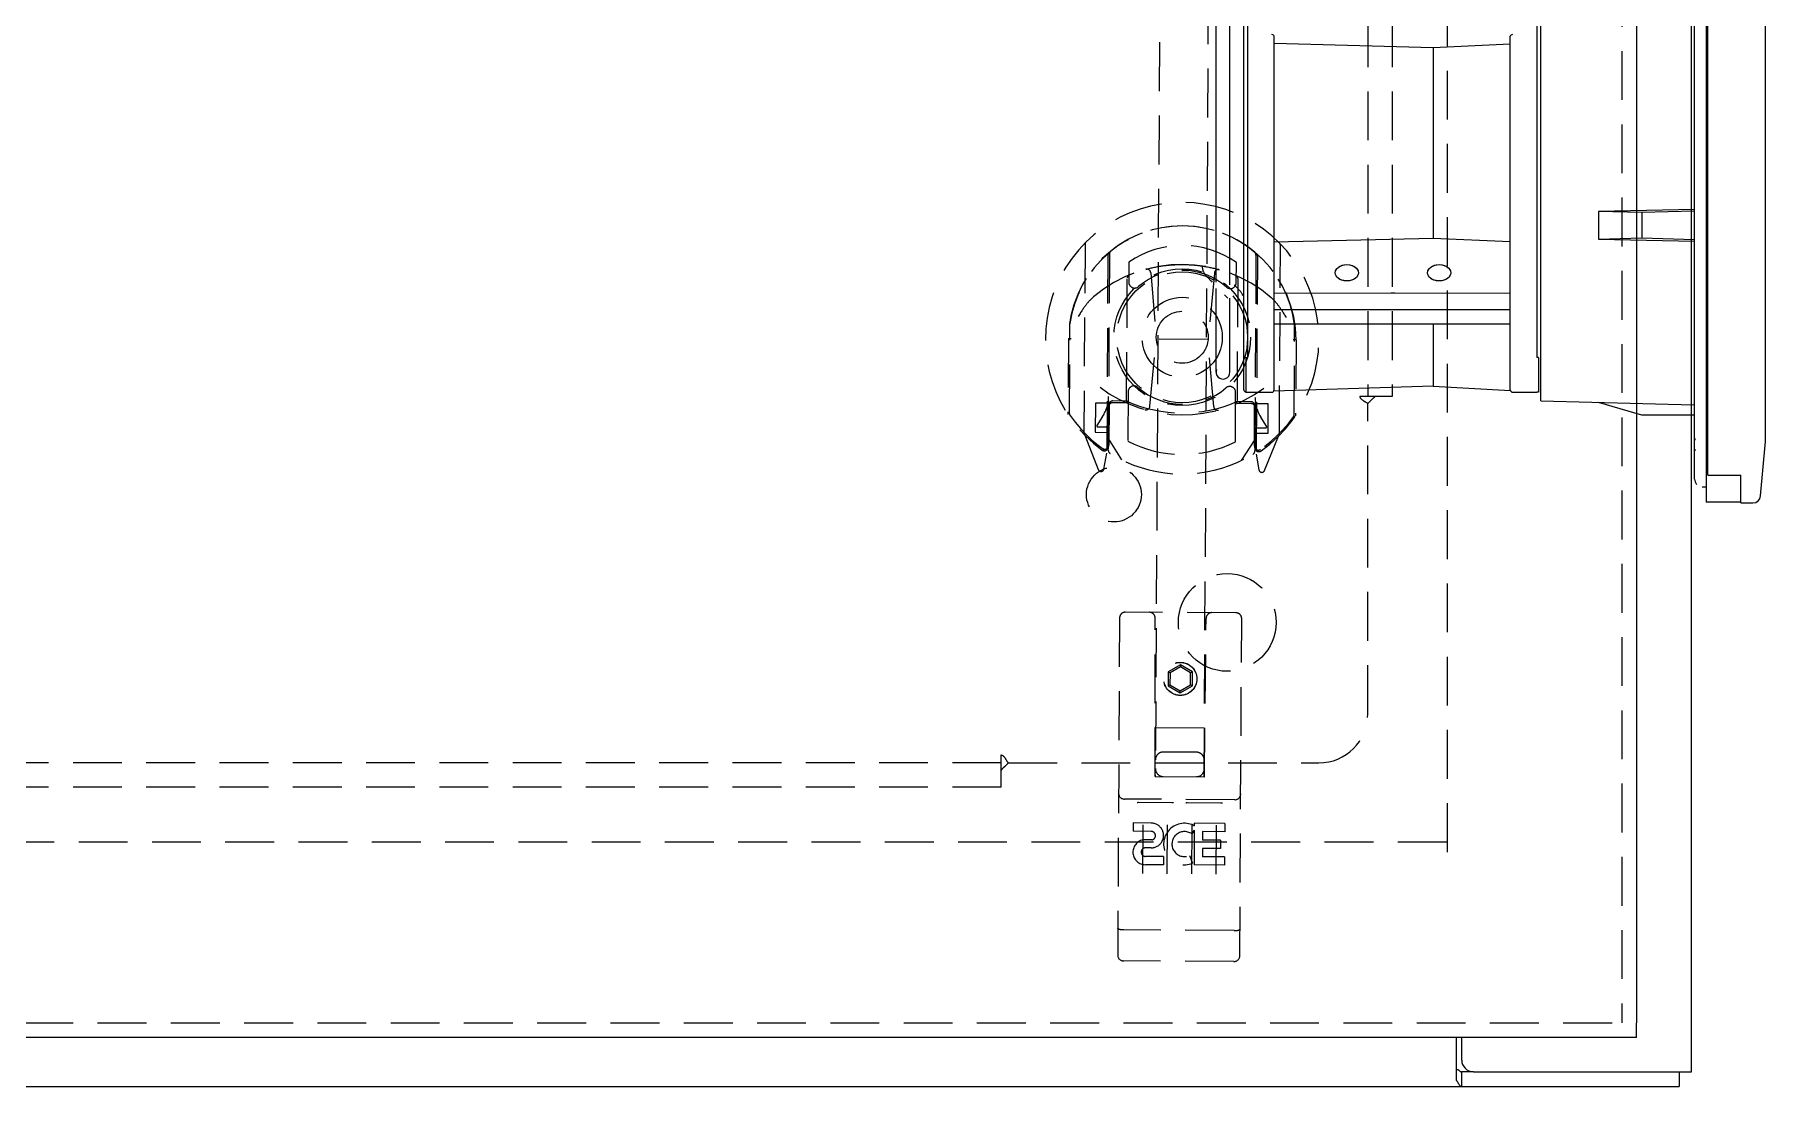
# Model space of a CAD drawing. Header units: inches. Extents: x 0 to 183, y 0 to 117.
# Drawn here: x 64.33 to 73.19, y 31.37 to 36.76 of the extents above; entities that cross this region are included whole.
import ezdxf

# ---------------------------------------------------------------- set-up
doc = ezdxf.new("R2010")
doc.units = ezdxf.units.IN
doc.header["$MEASUREMENT"] = 0
doc.linetypes.add('HIDDEN', pattern=[0.375, 0.25, -0.125])
for name, color, linetype in [('DEFAULT_2', 8, 'HIDDEN'), ('DOOR_ASSEMBLY', 7, 'Continuous'), ('SUBPANEL', 7, 'Continuous')]:
    doc.layers.add(name, color=color, linetype=linetype)

msp = doc.modelspace()

# ---------------------------------------------------------------- linework, layer by layer
at = {"color": 3, "linetype": 'Continuous'}
for p, q in [((72.81217, 31.44767), (72.81217, 67.29767)), ((71.61017, 31.40348), (71.61017, 31.62267)), ((71.63717, 31.50767), (71.63717, 31.62267)), ((71.69717, 31.44767), (72.81217, 31.44767)), ((36.87517, 31.37267), (72.74917, 31.37267))]:
    msp.add_line(p, q, dxfattribs=at)
at = {"color": 7, "linetype": 'Continuous'}
for p, q in [((72.89565, 34.50148), (72.89565, 40.26526)), ((73.19092, 34.6747), (73.19092, 39.9503)), ((70.45077, 35.47652), (70.45077, 39.07442)), ((70.3799, 35.48973), (70.3799, 38.97885)), ((70.3358, 35.51483), (70.33882, 35.51171)), ((70.99162, 35.52861), (70.99014, 35.5379)), ((70.99599, 35.51977), (70.99162, 35.52861)), ((71.00006, 35.51488), (70.99461, 35.52197)), ((71.00303, 35.51185), (70.99599, 35.51977)), ((71.00691, 35.50874), (71.00006, 35.51488)), ((71.03683, 35.57869), (71.0492, 35.57969)), ((71.0492, 35.57969), (71.06379, 35.57793)), ((71.07482, 35.57555), (71.08602, 35.57057)), ((71.08602, 35.57057), (71.09537, 35.56396)), ((71.09148, 35.56707), (71.09834, 35.56093)), ((71.09537, 35.56396), (71.1024, 35.55603)), ((71.09834, 35.56093), (71.10378, 35.55384)), ((71.1024, 35.55603), (71.10677, 35.5472)), ((71.10677, 35.5472), (71.10825, 35.5379)), ((71.46406, 35.52861), (71.46258, 35.5379)), ((71.46843, 35.51977), (71.46406, 35.52861)), ((71.4725, 35.51488), (71.46705, 35.52197)), ((71.47547, 35.51185), (71.46843, 35.51977)), ((71.47936, 35.50874), (71.4725, 35.51488)), ((71.50927, 35.57869), (71.52164, 35.57969)), ((71.52164, 35.57969), (71.53623, 35.57793)), ((71.54726, 35.57555), (71.55846, 35.57057)), ((71.55846, 35.57057), (71.56781, 35.56396)), ((71.56392, 35.56707), (71.57078, 35.56093)), ((71.56781, 35.56396), (71.57484, 35.55603)), ((71.57078, 35.56093), (71.57622, 35.55384)), ((71.57484, 35.55603), (71.57921, 35.5472)), ((71.57921, 35.5472), (71.58069, 35.5379)), ((70.33743, 35.51315), (70.35306, 35.4971)), ((70.35237, 35.49781), (70.35521, 35.49489)), ((70.35419, 35.49594), (70.36022, 35.48973)), ((70.3799, 35.02904), (70.3799, 35.45687)), ((70.47773, 35.47058), (70.47195, 35.47652)), ((70.48036, 35.46788), (70.47773, 35.47058)), ((70.51159, 35.43223), (70.50998, 35.43487)), ((71.01238, 35.50524), (71.00303, 35.51185)), ((71.02357, 35.50026), (71.01238, 35.50524)), ((71.0492, 35.49612), (71.0346, 35.49787)), ((71.06156, 35.49712), (71.0492, 35.49612)), ((71.48482, 35.50524), (71.47547, 35.51185)), ((71.49601, 35.50026), (71.48482, 35.50524)), ((71.52164, 35.49612), (71.50704, 35.49787)), ((71.534, 35.49712), (71.52164, 35.49612)), ((70.42268, 35.42554), (70.44023, 35.4075)), ((70.45077, 35.02904), (70.45077, 35.4075)), ((73.16651, 34.39568), (73.19092, 34.6747)), ((72.89565, 34.50148), (73.06494, 34.50148)), ((73.06494, 34.35974), (73.06494, 34.50148)), ((73.06494, 34.35974), (73.12729, 34.35974)), ((71.69717, 31.44767), (71.63529, 31.44767)), ((71.63529, 31.44767), (71.63529, 31.37267)), ((72.74917, 31.44767), (72.74917, 31.37267))]:
    msp.add_line(p, q, dxfattribs=at)
at = {"color": 6, "linetype": 'Continuous'}
for p, q in [((72.88778, 40.18652), (72.88778, 34.36368)), ((72.82873, 34.48111), (72.82873, 40.06909)), ((70.52163, 34.93922), (70.52163, 39.59917)), ((72.04132, 34.88191), (72.04132, 39.65648)), ((70.54132, 39.43455), (70.54132, 35.10384)), ((72.02164, 39.43455), (72.02164, 35.10384)), ((70.67714, 34.93848), (70.67714, 36.74977)), ((71.4903, 36.69042), (70.67714, 36.71113)), ((71.88581, 36.70808), (71.4903, 36.69042)), ((71.4903, 36.69042), (71.4903, 35.71266)), ((71.88581, 34.93848), (71.88581, 36.74977)), ((72.82873, 35.86244), (72.3366, 35.85163)), ((72.55811, 35.84595), (72.3366, 35.85163)), ((72.3366, 35.85163), (72.3366, 35.71038)), ((72.82873, 35.85315), (72.55811, 35.84595)), ((72.55811, 35.84595), (72.55811, 35.71606)), ((71.4903, 35.71266), (70.67714, 35.69404)), ((71.88581, 35.69679), (71.4903, 35.71266)), ((72.3366, 35.71038), (72.55811, 35.71606)), ((72.3366, 35.71038), (72.82873, 35.69957)), ((72.55811, 35.71606), (72.82873, 35.70886)), ((71.27557, 35.43283), (70.67714, 35.43106)), ((71.29526, 35.43283), (71.27557, 35.43283)), ((71.88581, 35.43106), (71.29526, 35.43283)), ((71.88581, 35.34831), (70.67714, 35.34831)), ((71.88581, 35.27533), (70.67714, 35.27533)), ((71.4903, 35.27533), (71.4903, 34.95756)), ((70.53241, 35.10384), (70.53241, 34.92706)), ((70.53245, 35.10384), (70.54131, 35.10384)), ((72.03054, 35.10384), (72.02164, 35.10384)), ((72.03054, 35.10384), (72.03054, 34.92706)), ((70.53241, 34.92745), (70.54132, 34.92667)), ((70.54132, 34.92667), (70.66533, 34.92667)), ((71.4903, 34.95756), (70.67567, 34.93121)), ((71.4903, 34.95756), (71.88629, 34.93512)), ((71.89762, 34.92667), (72.02163, 34.92667)), ((72.0305, 34.92745), (72.02164, 34.92667)), ((72.04132, 34.88191), (72.82394, 34.86142)), ((72.55811, 34.80856), (72.3366, 34.87418)), ((72.82873, 34.80856), (72.55811, 34.80856)), ((72.83116, 34.6335), (72.82931, 34.62675)), ((72.8681, 34.44174), (72.88778, 34.44174)), ((73.06495, 34.36368), (72.88778, 34.36368))]:
    msp.add_line(p, q, dxfattribs=at)
at = {"color": 7, "linetype": 'Continuous'}
for points in [[(70.30908, 35.56987), (70.30916, 35.56805), (70.30933, 35.56584), (70.30955, 35.56369), (70.30985, 35.56156), (70.31024, 35.55929), (70.31072, 35.55694), (70.31128, 35.55458), (70.31193, 35.55219), (70.31269, 35.54976), (70.31357, 35.54727), (70.31457, 35.5447), (70.31573, 35.54204), (70.31708, 35.53925), (70.31851, 35.53659), (70.3196, 35.53467), (70.32088, 35.53264), (70.32266, 35.52992), (70.32532, 35.52634), (70.32632, 35.52508), (70.32878, 35.52217), (70.33034, 35.52052), (70.33246, 35.5183), (70.3342, 35.51649), (70.33693, 35.51366)], [(70.30909, 35.5694), (70.30917, 35.56781), (70.30922, 35.56726)], [(70.3113, 35.55454), (70.31196, 35.55222), (70.31272, 35.54977), (70.3136, 35.5472), (70.31458, 35.54467), (70.31566, 35.54219), (70.31682, 35.53977), (70.31804, 35.53744), (70.31933, 35.53514), (70.32071, 35.53288), (70.32224, 35.53055), (70.32431, 35.52768), (70.32609, 35.52536), (70.32729, 35.52391), (70.32946, 35.52143), (70.33134, 35.51947), (70.33319, 35.51753), (70.33506, 35.5156)], [(70.99014, 35.5379), (70.99162, 35.5472), (70.99599, 35.55603), (71.00303, 35.56396), (71.01238, 35.57057), (71.02357, 35.57555), (71.03606, 35.57864), (71.0492, 35.57969)], [(70.99015, 35.5377), (70.99123, 35.54573), (70.9944, 35.55346), (70.99958, 35.56056), (71.00661, 35.56686), (71.0154, 35.57216), (71.02561, 35.57621), (71.03683, 35.57869)], [(70.99461, 35.52197), (70.99134, 35.52968), (70.99015, 35.5377)], [(71.0492, 35.57969), (71.06234, 35.57864), (71.07482, 35.57555)], [(71.10825, 35.5379), (71.10677, 35.52861), (71.1024, 35.51977), (71.09537, 35.51185), (71.08602, 35.50524), (71.07482, 35.50026), (71.06234, 35.49717), (71.0492, 35.49612)], [(71.10825, 35.5381), (71.10716, 35.53008), (71.104, 35.52235), (71.09881, 35.51525), (71.09178, 35.50895), (71.08299, 35.50365), (71.07278, 35.49959), (71.06156, 35.49712)], [(71.06379, 35.57793), (71.07571, 35.57525), (71.08448, 35.57171), (71.09148, 35.56707)], [(71.10378, 35.55384), (71.10705, 35.54613), (71.10825, 35.5381)], [(71.46258, 35.5379), (71.46406, 35.5472), (71.46843, 35.55603), (71.47547, 35.56396), (71.48482, 35.57057), (71.49601, 35.57555), (71.5085, 35.57864), (71.52164, 35.57969)], [(71.46259, 35.5377), (71.46367, 35.54573), (71.46684, 35.55346), (71.47202, 35.56056), (71.47905, 35.56686), (71.48784, 35.57216), (71.49805, 35.57621), (71.50927, 35.57869)], [(71.46705, 35.52197), (71.46379, 35.52968), (71.46259, 35.5377)], [(71.52164, 35.57969), (71.53478, 35.57864), (71.54726, 35.57555)], [(71.58069, 35.5379), (71.57921, 35.52861), (71.57484, 35.51977), (71.56781, 35.51185), (71.55846, 35.50524), (71.54726, 35.50026), (71.53478, 35.49717), (71.52164, 35.49612)], [(71.58069, 35.5381), (71.5796, 35.53008), (71.57644, 35.52235), (71.57125, 35.51525), (71.56422, 35.50895), (71.55543, 35.50365), (71.54522, 35.49959), (71.534, 35.49712)], [(71.53623, 35.57793), (71.54815, 35.57525), (71.55692, 35.57171), (71.56392, 35.56707)], [(71.57622, 35.55384), (71.57949, 35.54613), (71.58069, 35.5381)], [(70.50998, 35.43487), (70.50829, 35.43744), (70.50635, 35.44015), (70.50382, 35.44336), (70.5011, 35.44649), (70.49897, 35.44873), (70.49686, 35.45091), (70.4947, 35.45314), (70.49248, 35.45543), (70.48036, 35.46788)], [(70.51706, 35.42064), (70.51591, 35.42353), (70.51456, 35.42654), (70.5131, 35.42947), (70.51159, 35.43223)], [(71.0346, 35.49787), (71.02269, 35.50056), (71.01391, 35.5041), (71.00691, 35.50874)], [(71.0492, 35.49612), (71.03606, 35.49717), (71.02357, 35.50026)], [(71.50704, 35.49787), (71.49513, 35.50056), (71.48635, 35.5041), (71.47936, 35.50874)], [(71.52164, 35.49612), (71.5085, 35.49717), (71.49601, 35.50026)], [(71.61017, 31.45873), (71.61105, 31.45896), (71.61204, 31.45915), (71.61315, 31.45926), (71.61434, 31.45924), (71.61559, 31.45908), (71.61688, 31.45876), (71.61821, 31.45824), (71.61951, 31.45758), (71.62069, 31.45685), (71.62182, 31.45604), (71.62295, 31.45515), (71.62407, 31.4542)], [(71.62407, 31.4542), (71.62631, 31.45225), (71.62743, 31.4513), (71.62857, 31.4504), (71.62971, 31.44959), (71.63086, 31.4489), (71.63199, 31.44835), (71.63312, 31.44797), (71.63421, 31.44774), (71.63529, 31.44767)]]:
    msp.add_lwpolyline(points, dxfattribs=at)
at = {"color": 6, "linetype": 'Continuous'}
msp.add_lwpolyline([(72.82873, 34.48111), (72.82932, 34.47458), (72.83119, 34.4678), (72.83444, 34.4609), (72.83913, 34.45445)], dxfattribs=at)
at = {"color": 3, "linetype": 'Continuous'}
msp.add_lwpolyline([(71.61017, 31.40348), (71.61151, 31.40193), (71.61283, 31.40015), (71.61415, 31.39817), (71.61545, 31.39603), (71.61674, 31.39376), (71.61802, 31.39144), (71.61927, 31.38913), (71.62052, 31.38686), (71.62177, 31.38467), (71.62302, 31.3826), (71.62424, 31.38073), (71.62549, 31.37899), (71.62684, 31.37733), (71.62823, 31.37589), (71.62958, 31.37475), (71.63088, 31.37389), (71.63213, 31.37329), (71.6333, 31.37291), (71.63435, 31.37272), (71.63529, 31.37267)], dxfattribs=at)
at = {"color": 7, "linetype": 'Continuous'}
for centre, radius, start, end in [((70.41533, 35.02904), 0.03543, 157.505151, 359.994862), ((73.12729, 34.39911), 0.03937, 270, 355)]:
    msp.add_arc(centre, radius, start, end, dxfattribs=at)
at = {"color": 6, "linetype": 'Continuous'}
for centre, radius, start, end in [((70.53344, 34.93922), 0.01181, 180, 264.999997), ((70.66533, 34.93848), 0.01181, 270, 0), ((71.89762, 34.93848), 0.01181, 180, 270), ((72.8681, 34.67932), 0.03937, 164.475896, 180.000159)]:
    msp.add_arc(centre, radius, start, end, dxfattribs=at)
at = {"color": 3, "linetype": 'Continuous'}
msp.add_arc((71.69717, 31.50767), 0.06, 180, 270, dxfattribs=at)
at = {"color": 6, "linetype": 'Continuous'}
for centre, start_param, end_param in [((70.66533, 36.74977), 0, 1.5707963), ((71.89762, 36.74977), 1.5707963, 3.1415927)]:
    msp.add_ellipse(centre, major_axis=(0.01181, 0), ratio=0.6402334, start_param=start_param, end_param=end_param, dxfattribs=at)
at = {"layer": 'DEFAULT_2', "color": 8, "linetype": 'HIDDEN'}
for p, q in [((71.56217, 66.19767), (71.56217, 32.54767)), ((71.56017, 32.62267), (38.06417, 32.62267))]:
    msp.add_line(p, q, dxfattribs=at)
at = {"layer": 'DOOR_ASSEMBLY', "color": 8, "linetype": 'HIDDEN'}
for p, q in [((72.45667, 67.04767), (72.45667, 31.69767)), ((70.15085, 47.59266), (70.06918, 32.95961)), ((70.31918, 32.95821), (70.40084, 47.59127)), ((69.70938, 35.68439), (69.70398, 34.71694)), ((69.82658, 35.62994), (69.82091, 34.61377)), ((69.8341, 35.63306), (69.8285, 34.63)), ((70.58409, 35.62888), (70.57849, 34.62581)), ((70.59157, 35.62567), (70.5859, 34.6095)), ((70.70397, 34.71136), (70.70937, 35.67881)), ((69.93387, 35.59282), (69.9333, 35.49)), ((70.04591, 35.53808), (70.07418, 35.19861)), ((70.37123, 35.53626), (70.33917, 35.19714)), ((70.48329, 35.48693), (70.48387, 35.58975)), ((69.9224, 34.88135), (69.92593, 35.51256)), ((70.49092, 35.5094), (70.48739, 34.87819)), ((69.62955, 34.81818), (69.6321, 35.27575)), ((69.6321, 35.27575), (69.63229, 35.27841)), ((70.77953, 34.81177), (70.78208, 35.26933)), ((70.78208, 35.26933), (70.78192, 35.272)), ((69.62418, 35.20113), (69.62202, 34.81294)), ((69.62418, 35.20113), (69.63918, 35.20101)), ((70.04166, 34.85461), (70.07418, 35.19861)), ((70.33917, 35.19714), (70.07418, 35.19861)), ((70.36784, 34.85279), (70.33917, 35.19714)), ((70.78917, 35.19462), (70.77417, 35.19468)), ((70.78917, 35.19462), (70.787, 34.80644)), ((69.93017, 34.92882), (69.92876, 34.67615)), ((70.47875, 34.67308), (70.48016, 34.92575)), ((69.76234, 34.87127), (69.76151, 34.72127)), ((69.82234, 34.87094), (69.76234, 34.87127)), ((69.83229, 34.862), (69.83114, 34.65468)), ((69.92235, 34.87149), (69.84985, 34.8719)), ((69.91822, 34.88152), (69.85241, 34.88188)), ((70.55984, 34.86794), (70.48734, 34.86834)), ((70.55739, 34.87795), (70.49158, 34.87832)), ((70.57613, 34.65052), (70.57728, 34.85784)), ((70.64733, 34.86633), (70.58733, 34.86667)), ((70.64649, 34.71633), (70.64733, 34.86633)), ((69.76151, 34.72127), (69.82151, 34.72094)), ((69.7997, 34.80267), (69.77, 34.75693)), ((69.77416, 34.7492), (69.82916, 34.7489)), ((70.57915, 34.74471), (70.63415, 34.7444)), ((70.6384, 34.75208), (70.60921, 34.79815)), ((69.7083, 34.70632), (69.77753, 34.53043)), ((69.7995, 34.63852), (69.804, 34.63533)), ((69.89822, 34.57953), (69.82883, 34.6889)), ((70.57882, 34.68471), (70.50821, 34.57612)), ((70.58649, 34.71667), (70.64649, 34.71633)), ((70.60687, 34.63352), (70.60732, 34.63384)), ((70.60732, 34.63384), (70.60758, 34.63401)), ((70.60732, 34.63384), (70.60758, 34.63401)), ((70.62834, 34.52569), (70.69953, 34.70079)), ((69.80625, 34.53324), (69.82091, 34.61377)), ((70.5859, 34.6095), (70.59966, 34.52881)), ((69.8862, 33.77064), (69.87658, 32.04568)), ((70.48136, 33.79732), (69.91637, 33.80047)), ((70.06768, 32.95962), (70.0687, 33.76962)), ((70.32068, 32.9582), (70.3287, 33.76817)), ((70.50157, 32.04219), (70.51119, 33.76715)), ((70.13467, 33.49565), (70.13427, 33.42348)), ((70.19737, 33.53138), (70.13467, 33.49565)), ((70.13467, 33.49565), (70.14464, 33.48982)), ((70.14464, 33.48982), (70.1443, 33.4292)), ((70.19731, 33.51983), (70.14464, 33.48982)), ((70.19737, 33.53138), (70.19731, 33.51983)), ((70.24964, 33.48923), (70.19731, 33.51983)), ((70.25967, 33.49495), (70.19737, 33.53138)), ((70.2493, 33.42861), (70.24964, 33.48923)), ((70.25967, 33.49495), (70.24964, 33.48923)), ((70.25927, 33.42278), (70.25967, 33.49495)), ((70.13427, 33.42348), (70.1443, 33.4292)), ((70.13427, 33.42348), (70.19657, 33.38705)), ((70.1443, 33.4292), (70.19663, 33.39859)), ((70.19657, 33.38705), (70.25927, 33.42278)), ((70.19657, 33.38705), (70.19663, 33.39859)), ((70.19663, 33.39859), (70.2493, 33.42861)), ((70.25927, 33.42278), (70.2493, 33.42861)), ((70.068, 33.20962), (70.32315, 33.20819)), ((70.27987, 33.08343), (70.10988, 33.08438)), ((70.06768, 32.95962), (70.06918, 32.95961)), ((70.06918, 32.95961), (70.31918, 32.95821)), ((70.31918, 32.95821), (70.32068, 32.9582)), ((70.47602, 32.84034), (69.91103, 32.84349)), ((69.98232, 32.82709), (70.15434, 32.82613)), ((70.23231, 32.8257), (70.40434, 32.82474)), ((69.95599, 32.72124), (69.95576, 32.6788)), ((70.04842, 32.72072), (69.95599, 32.72124)), ((70.0053, 32.7121), (70.00359, 32.40611)), ((70.1303, 32.7114), (70.12859, 32.40541)), ((70.25529, 32.71071), (70.25359, 32.40471)), ((70.26836, 32.68387), (70.25525, 32.66538)), ((70.26499, 32.70901), (70.26849, 32.70721)), ((70.26836, 32.68387), (70.26737, 32.50627)), ((70.26856, 32.71949), (70.26849, 32.70721)), ((70.42469, 32.71862), (70.26856, 32.71949)), ((70.38029, 32.71001), (70.37858, 32.40402)), ((70.42469, 32.71862), (70.42445, 32.67618)), ((70.04818, 32.67828), (69.95576, 32.6788)), ((70.05186, 32.63475), (70.00559, 32.635)), ((70.04771, 32.59381), (70.0192, 32.59397)), ((70.31093, 32.67682), (70.31069, 32.63335)), ((70.4029, 32.63283), (70.31069, 32.63335)), ((70.42445, 32.67618), (70.31093, 32.67682)), ((70.4029, 32.63283), (70.40266, 32.5904)), ((70.1111, 32.50715), (70.01868, 32.50766)), ((70.11134, 32.54958), (70.01891, 32.5501)), ((70.11134, 32.54958), (70.1111, 32.50715)), ((70.24326, 32.55451), (70.25996, 32.51531)), ((70.4235, 32.5054), (70.26737, 32.50627)), ((70.31045, 32.59091), (70.31022, 32.54847)), ((70.42373, 32.54784), (70.31022, 32.54847)), ((70.40266, 32.5904), (70.31045, 32.59091)), ((70.42373, 32.54784), (70.4235, 32.5054)), ((69.89466, 32.17426), (69.8939, 32.17436)), ((69.89543, 32.17417), (69.89466, 32.17426)), ((69.89621, 32.17409), (69.89543, 32.17417)), ((69.89699, 32.17401), (69.89621, 32.17409)), ((69.89778, 32.17394), (69.89699, 32.17401)), ((69.8998, 32.17378), (69.89899, 32.17384)), ((69.90062, 32.17372), (69.8998, 32.17378)), ((69.90144, 32.17368), (69.90062, 32.17372)), ((69.90227, 32.17363), (69.90144, 32.17368)), ((69.9031, 32.1736), (69.90227, 32.17363)), ((69.90393, 32.17356), (69.9031, 32.1736)), ((69.90477, 32.17354), (69.90393, 32.17356)), ((69.90561, 32.17352), (69.90477, 32.17354)), ((69.90645, 32.17351), (69.90561, 32.17352)), ((69.90729, 32.1735), (69.90645, 32.17351)), ((70.4727, 32.17034), (69.90729, 32.1735)), ((70.4727, 32.17034), (70.47354, 32.17035)), ((70.47354, 32.17035), (70.47438, 32.17035)), ((70.47438, 32.17035), (70.47522, 32.17037)), ((70.47522, 32.17037), (70.47606, 32.17038)), ((70.47606, 32.17038), (70.47689, 32.17041)), ((70.47689, 32.17041), (70.47772, 32.17044)), ((70.47772, 32.17044), (70.47855, 32.17048)), ((70.47855, 32.17048), (70.47937, 32.17052)), ((70.47937, 32.17052), (70.48018, 32.17057)), ((70.48018, 32.17057), (70.48099, 32.17062)), ((70.48099, 32.17062), (70.48179, 32.17068)), ((70.48179, 32.17068), (70.48259, 32.17074)), ((70.48259, 32.17074), (70.48337, 32.17081)), ((70.48337, 32.17081), (70.48415, 32.17089)), ((70.48415, 32.17089), (70.48492, 32.17097)), ((70.48492, 32.17097), (70.48568, 32.17106)), ((70.48568, 32.17106), (70.48643, 32.17115)), ((70.4714, 32.01235), (69.90641, 32.0155)), ((36.90667, 31.69767), (72.53167, 31.69767))]:
    msp.add_line(p, q, dxfattribs=at)
at = {"layer": 'DOOR_ASSEMBLY', "color": 3, "linetype": 'Continuous'}
for p, q in [((72.53167, 67.04767), (72.53167, 31.69767)), ((72.53167, 31.62267), (36.90667, 31.62267))]:
    msp.add_line(p, q, dxfattribs=at)
at = {"layer": 'DOOR_ASSEMBLY', "color": 7, "linetype": 'Continuous'}
msp.add_line((72.53167, 31.62267), (72.53167, 31.69767), dxfattribs=at)
at = {"layer": 'DOOR_ASSEMBLY', "color": 8, "linetype": 'HIDDEN'}
for points in [[(70.02072, 35.55571), (70.02612, 35.55717), (70.03154, 35.55857), (70.03697, 35.55994), (70.04241, 35.56126), (70.04785, 35.56254), (70.05331, 35.56377), (70.05878, 35.56496), (70.06426, 35.56611), (70.06975, 35.56721), (70.07524, 35.56827), (70.08075, 35.56928), (70.08626, 35.57025), (70.09178, 35.57118), (70.0973, 35.57206), (70.10284, 35.5729), (70.10838, 35.57369), (70.11392, 35.57444), (70.11948, 35.57515), (70.12503, 35.57581), (70.1306, 35.57643), (70.13616, 35.577), (70.14173, 35.57752), (70.14731, 35.57801), (70.15289, 35.57845), (70.15847, 35.57884), (70.16406, 35.57919), (70.16965, 35.57949), (70.17524, 35.57975), (70.18083, 35.57997), (70.18642, 35.58014), (70.19202, 35.58026), (70.19762, 35.58034), (70.20321, 35.58038), (70.20881, 35.58037), (70.2144, 35.58032), (70.22, 35.58022), (70.2256, 35.58007), (70.23119, 35.57989), (70.23678, 35.57965), (70.24237, 35.57938), (70.24796, 35.57905), (70.25354, 35.57869), (70.25912, 35.57828), (70.2647, 35.57782), (70.27028, 35.57732), (70.27585, 35.57678), (70.28141, 35.57619), (70.28697, 35.57555), (70.29253, 35.57487), (70.29808, 35.57415), (70.30362, 35.57338), (70.30916, 35.57257), (70.31469, 35.57172), (70.32021, 35.57082), (70.32573, 35.56987), (70.33124, 35.56889), (70.33674, 35.56785), (70.34223, 35.56678), (70.34772, 35.56566), (70.35319, 35.56449), (70.35865, 35.56329), (70.36411, 35.56203), (70.36955, 35.56074), (70.37499, 35.5594), (70.38041, 35.55802), (70.38582, 35.5566), (70.39123, 35.55513), (70.39661, 35.55362)], [(69.75354, 35.41542), (69.75205, 35.41415), (69.75052, 35.41282), (69.74895, 35.41142), (69.74735, 35.40996), (69.74571, 35.40844), (69.74404, 35.40685), (69.74234, 35.40519), (69.7406, 35.40347), (69.73883, 35.40169), (69.73703, 35.39983), (69.73519, 35.39789), (69.73332, 35.39588), (69.73141, 35.39379), (69.72946, 35.39161), (69.72748, 35.38935), (69.72545, 35.387), (69.7234, 35.38456), (69.7213, 35.38203), (69.71916, 35.3794), (69.71698, 35.37667), (69.71475, 35.37382), (69.71248, 35.37087), (69.71017, 35.3678), (69.7078, 35.36462), (69.70539, 35.3613), (69.70292, 35.35785), (69.70041, 35.35426), (69.69783, 35.35052), (69.6952, 35.34663), (69.6925, 35.34258), (69.68974, 35.33836), (69.68692, 35.33395), (69.68401, 35.32934), (69.68103, 35.32453), (69.67796, 35.3195), (69.67482, 35.31424)], [(70.7398, 35.30829), (70.73672, 35.31357), (70.73371, 35.31864), (70.73078, 35.32349), (70.72793, 35.32813), (70.72515, 35.33256), (70.72244, 35.33681), (70.71979, 35.34089), (70.71721, 35.34481), (70.71468, 35.34857), (70.7122, 35.35218), (70.70978, 35.35565), (70.7074, 35.359), (70.70507, 35.36222), (70.70279, 35.36532), (70.70055, 35.3683), (70.69836, 35.37116), (70.6962, 35.37393), (70.69409, 35.37659), (70.69201, 35.37915), (70.68997, 35.38162), (70.68798, 35.38399), (70.68602, 35.38627), (70.6841, 35.38846), (70.68222, 35.39057), (70.68037, 35.39261), (70.67855, 35.39457), (70.67676, 35.39645), (70.67501, 35.39826), (70.6733, 35.4), (70.67162, 35.40166), (70.66998, 35.40326), (70.66836, 35.4048), (70.66678, 35.40627), (70.66523, 35.40769), (70.6637, 35.40905), (70.66221, 35.41035)], [(69.97593, 32.82592), (69.97602, 32.82596), (69.97611, 32.82601), (69.9762, 32.82605), (69.97629, 32.82609), (69.97638, 32.82614), (69.97648, 32.82618), (69.97658, 32.82622), (69.97668, 32.82626), (69.97678, 32.8263), (69.97689, 32.82634), (69.97699, 32.82637), (69.9771, 32.82641), (69.97722, 32.82645), (69.97733, 32.82648), (69.97745, 32.82652), (69.97757, 32.82655), (69.97769, 32.82658), (69.97781, 32.82661), (69.97794, 32.82664), (69.97807, 32.82667), (69.9782, 32.8267), (69.97834, 32.82673), (69.97848, 32.82676), (69.97862, 32.82679), (69.97876, 32.82681), (69.97891, 32.82684), (69.97906, 32.82686), (69.97921, 32.82688), (69.97937, 32.82691), (69.97952, 32.82693), (69.97969, 32.82695), (69.97985, 32.82697), (69.98002, 32.82698), (69.98019, 32.827), (69.98037, 32.82701), (69.98055, 32.82703), (69.98073, 32.82704), (69.98091, 32.82705), (69.9811, 32.82706), (69.9813, 32.82707), (69.98149, 32.82708), (69.98169, 32.82708), (69.9819, 32.82709), (69.98211, 32.82709), (69.98232, 32.82709)], [(70.15434, 32.82613), (70.15456, 32.82613), (70.15477, 32.82613), (70.15498, 32.82612), (70.15518, 32.82612), (70.15538, 32.82611), (70.15558, 32.8261), (70.15577, 32.82609), (70.15596, 32.82608), (70.15615, 32.82606), (70.15633, 32.82605), (70.15651, 32.82603), (70.15668, 32.82601), (70.15685, 32.826), (70.15702, 32.82598), (70.15718, 32.82596), (70.15735, 32.82594), (70.1575, 32.82591), (70.15766, 32.82589), (70.15781, 32.82586), (70.15796, 32.82584), (70.15811, 32.82581), (70.15825, 32.82579), (70.15839, 32.82576), (70.15853, 32.82573), (70.15866, 32.8257), (70.1588, 32.82567), (70.15893, 32.82564), (70.15905, 32.8256), (70.15918, 32.82557), (70.1593, 32.82554), (70.15942, 32.8255), (70.15953, 32.82547), (70.15965, 32.82543), (70.15976, 32.82539), (70.15987, 32.82535), (70.15998, 32.82532), (70.16008, 32.82528), (70.16018, 32.82524), (70.16028, 32.8252), (70.16038, 32.82515), (70.16048, 32.82511), (70.16057, 32.82507), (70.16067, 32.82502), (70.16076, 32.82498), (70.16084, 32.82493), (70.16093, 32.82489)], [(70.22593, 32.82452), (70.22602, 32.82457), (70.22611, 32.82461), (70.2262, 32.82466), (70.22629, 32.8247), (70.22638, 32.82474), (70.22648, 32.82479), (70.22658, 32.82483), (70.22668, 32.82487), (70.22678, 32.8249), (70.22689, 32.82494), (70.227, 32.82498), (70.22711, 32.82502), (70.22722, 32.82505), (70.22733, 32.82509), (70.22745, 32.82512), (70.22757, 32.82516), (70.22769, 32.82519), (70.22782, 32.82522), (70.22794, 32.82525), (70.22807, 32.82528), (70.2282, 32.82531), (70.22834, 32.82534), (70.22848, 32.82537), (70.22862, 32.82539), (70.22876, 32.82542), (70.22891, 32.82544), (70.22906, 32.82547), (70.22921, 32.82549), (70.22937, 32.82551), (70.22952, 32.82553), (70.22969, 32.82555), (70.22985, 32.82557), (70.23002, 32.82559), (70.23019, 32.8256), (70.23037, 32.82562), (70.23054, 32.82563), (70.23073, 32.82565), (70.23091, 32.82566), (70.2311, 32.82567), (70.23129, 32.82568), (70.23149, 32.82568), (70.23169, 32.82569), (70.23189, 32.82569), (70.2321, 32.8257), (70.23231, 32.8257)], [(70.40434, 32.82474), (70.40455, 32.82474), (70.40477, 32.82473), (70.40498, 32.82473), (70.40518, 32.82472), (70.40538, 32.82471), (70.40558, 32.8247), (70.40577, 32.82469), (70.40596, 32.82468), (70.40614, 32.82467), (70.40633, 32.82465), (70.4065, 32.82464), (70.40668, 32.82462), (70.40685, 32.8246), (70.40702, 32.82458), (70.40718, 32.82456), (70.40735, 32.82454), (70.4075, 32.82452), (70.40766, 32.82449), (70.40781, 32.82447), (70.40796, 32.82444), (70.40811, 32.82442), (70.40825, 32.82439), (70.40839, 32.82436), (70.40853, 32.82433), (70.40866, 32.8243), (70.4088, 32.82427), (70.40893, 32.82424), (70.40905, 32.82421), (70.40918, 32.82417), (70.4093, 32.82414), (70.40942, 32.8241), (70.40954, 32.82407), (70.40965, 32.82403), (70.40976, 32.82399), (70.40987, 32.82396), (70.40998, 32.82392), (70.41008, 32.82388), (70.41019, 32.82384), (70.41029, 32.8238), (70.41039, 32.82376), (70.41048, 32.82371), (70.41057, 32.82367), (70.41067, 32.82363), (70.41075, 32.82358), (70.41084, 32.82354), (70.41093, 32.82349)], [(69.8939, 32.17436), (69.89316, 32.17446), (69.89279, 32.17451), (69.89242, 32.17456), (69.89206, 32.17462), (69.8917, 32.17467), (69.89134, 32.17473), (69.89098, 32.17479), (69.89063, 32.17485), (69.89029, 32.17491), (69.88994, 32.17497), (69.8896, 32.17503), (69.88926, 32.1751), (69.88893, 32.17516), (69.8886, 32.17523), (69.88827, 32.1753), (69.88795, 32.17537), (69.88763, 32.17544), (69.88731, 32.17551), (69.887, 32.17558), (69.88669, 32.17565), (69.88639, 32.17573), (69.88609, 32.1758), (69.8858, 32.17588), (69.88551, 32.17595), (69.88522, 32.17603), (69.88494, 32.17611), (69.88466, 32.17619), (69.88439, 32.17627), (69.88412, 32.17635), (69.88385, 32.17644), (69.88359, 32.17652), (69.88334, 32.1766), (69.88309, 32.17669), (69.88284, 32.17677), (69.8826, 32.17686), (69.88237, 32.17695), (69.88214, 32.17704), (69.88191, 32.17713), (69.88169, 32.17722), (69.88147, 32.17731), (69.88126, 32.1774), (69.88106, 32.17749), (69.88086, 32.17758), (69.88066, 32.17768), (69.88047, 32.17777), (69.88029, 32.17786), (69.88011, 32.17796), (69.87993, 32.17806), (69.87976, 32.17815), (69.8796, 32.17825), (69.87944, 32.17835), (69.87929, 32.17844), (69.87914, 32.17854), (69.879, 32.17864), (69.87887, 32.17874), (69.87874, 32.17884), (69.87861, 32.17894), (69.87849, 32.17904), (69.87838, 32.17914), (69.87827, 32.17924), (69.87817, 32.17934), (69.87808, 32.17945), (69.87799, 32.17955), (69.8779, 32.17965), (69.87782, 32.17975), (69.87775, 32.17986), (69.87768, 32.17996), (69.87762, 32.18006), (69.87757, 32.18016), (69.87752, 32.18027), (69.87747, 32.18037), (69.87744, 32.18048), (69.8774, 32.18058), (69.87738, 32.18068), (69.87736, 32.18079), (69.87734, 32.18089), (69.87734, 32.18099), (69.87733, 32.1811)], [(69.89899, 32.17384), (69.89818, 32.1739), (69.89778, 32.17394)], [(70.48643, 32.17115), (70.4868, 32.1712), (70.48716, 32.17124), (70.48753, 32.17129), (70.48789, 32.17135), (70.48825, 32.1714), (70.4886, 32.17145), (70.48895, 32.17151), (70.4893, 32.17157), (70.48965, 32.17162), (70.48999, 32.17168), (70.49033, 32.17174), (70.49066, 32.17181), (70.49099, 32.17187), (70.49132, 32.17193), (70.49164, 32.172), (70.49196, 32.17206), (70.49228, 32.17213), (70.49259, 32.1722), (70.4929, 32.17227), (70.4932, 32.17234), (70.4935, 32.17241), (70.4938, 32.17248), (70.49409, 32.17256), (70.49438, 32.17263), (70.49466, 32.17271), (70.49494, 32.17278), (70.49522, 32.17286), (70.49549, 32.17294), (70.49575, 32.17302), (70.49601, 32.1731), (70.49627, 32.17318), (70.49652, 32.17326), (70.49676, 32.17335), (70.49701, 32.17343), (70.49724, 32.17352), (70.49747, 32.1736), (70.4977, 32.17369), (70.49792, 32.17378), (70.49814, 32.17387), (70.49835, 32.17395), (70.49856, 32.17404), (70.49876, 32.17413), (70.49896, 32.17423), (70.49915, 32.17432), (70.49933, 32.17441), (70.49951, 32.1745), (70.49969, 32.1746), (70.49986, 32.17469), (70.50002, 32.17479), (70.50018, 32.17488), (70.50034, 32.17498), (70.50048, 32.17507), (70.50063, 32.17517), (70.50076, 32.17527), (70.50089, 32.17537), (70.50102, 32.17547), (70.50114, 32.17557), (70.50125, 32.17567), (70.50136, 32.17576), (70.50146, 32.17587), (70.50156, 32.17597), (70.50165, 32.17607), (70.50174, 32.17617), (70.50182, 32.17627), (70.50189, 32.17637), (70.50196, 32.17647), (70.50202, 32.17658), (70.50208, 32.17668), (70.50213, 32.17678), (70.50217, 32.17689), (70.50221, 32.17699), (70.50225, 32.17709), (70.50227, 32.1772), (70.50229, 32.1773), (70.50231, 32.1774), (70.50232, 32.17751), (70.50232, 32.17761)]]:
    msp.add_lwpolyline(points, dxfattribs=at)
for centre, radius in [((70.20673, 35.20788), 0.35), ((70.20673, 35.20788), 0.335), ((70.20673, 35.20788), 0.205), ((70.20673, 35.20788), 0.133), ((70.19697, 33.4589), 0.085), ((70.19697, 33.4589), 0.0845)]:
    msp.add_circle(centre, radius, dxfattribs=at)
for centre, radius, start, end in [((70.20667, 35.19788), 0.7, 305.192863, 234.16761), ((70.20666, 35.19537), 0.58251, 359.92667, 179.433804), ((70.20667, 35.19788), 0.58, 7.342416, 172.018058), ((69.72438, 35.68431), 0.015, 134.755028, 179.680237), ((69.84158, 35.62986), 0.015, 130.038948, 179.680237), ((69.8541, 35.63295), 0.02, 129.018085, 179.678591), ((70.20667, 35.19788), 0.48, 54.726371, 124.634102), ((70.56409, 35.62899), 0.02, 359.680237, 50.339673), ((70.57657, 35.62575), 0.015, 359.680237, 49.321526), ((70.69437, 35.6789), 0.015, 359.680237, 44.605446), ((70.2049, 34.88038), 0.7, 49.209258, 130.151215), ((69.94093, 35.51247), 0.015, 112.666533, 179.680237), ((70.20673, 35.20788), 0.3425, 48.554162, 130.806312), ((70.02598, 35.53642), 0.02, 4.759845, 105.255396), ((70.39114, 35.53438), 0.02, 74.105078, 174.600629), ((70.47592, 35.50949), 0.015, 359.680237, 66.693941), ((69.9633, 35.48983), 0.03, 179.680237, 310.806312), ((70.45329, 35.48709), 0.03, 228.554162, 359.680237), ((69.6521, 35.27564), 0.02, 172.018058, 179.680237), ((70.76208, 35.26944), 0.02, 359.680237, 7.342416), ((70.20842, 35.51037), 0.7, 232.912158, 306.448317), ((69.64203, 34.90506), 0.188, 327.000999, 359.680237), ((69.96017, 34.92866), 0.03, 48.554162, 179.680237), ((70.20673, 35.20788), 0.3425, 228.554162, 310.806312), ((70.45016, 34.92592), 0.03, 359.680237, 130.806312), ((70.76801, 34.89877), 0.188, 179.680237, 212.359474), ((69.64955, 34.81807), 0.02, 179.680237, 214.976381), ((70.20673, 35.20788), 0.7, 214.976381, 324.384092), ((69.84974, 34.8519), 0.02, 89.680237, 179.680237), ((69.85229, 34.86188), 0.02, 89.680237, 179.680237), ((69.91811, 34.86152), 0.02, 66.216274, 89.680236), ((69.9374, 34.88126), 0.015, 179.680237, 246.693941), ((70.20847, 35.52037), 0.7, 246.216274, 293.1442), ((70.02175, 34.85649), 0.02, 254.067139, 354.600629), ((70.38778, 34.85445), 0.02, 184.759845, 285.293334), ((70.47239, 34.87828), 0.015, 292.666533, 359.680237), ((70.49147, 34.85832), 0.02, 89.680237, 113.144199), ((70.55728, 34.85795), 0.02, 359.680237, 89.680237), ((70.55973, 34.84794), 0.02, 359.680237, 89.680237), ((70.75953, 34.81188), 0.02, 324.384092, 359.680237), ((69.77419, 34.7542), 0.005, 147.000999, 269.680237), ((70.63418, 34.7494), 0.005, 269.680237, 32.359474), ((69.71898, 34.71685), 0.015, 179.680237, 224.605446), ((69.80859, 34.64658), 0.02, 234.16761, 359.680237), ((69.81114, 34.65479), 0.02, 234.425978, 359.680237), ((69.8485, 34.62989), 0.02, 179.680237, 238.209782), ((70.20673, 35.20788), 0.6, 242.400624, 296.959849), ((70.59612, 34.65041), 0.02, 179.680237, 304.934495), ((70.59858, 34.64217), 0.02, 179.680237, 305.192863), ((70.68897, 34.71144), 0.015, 314.755028, 359.680237), ((70.55849, 34.62592), 0.02, 301.149034, 359.679423), ((69.79149, 34.53593), 0.015, 201.484383, 349.680237), ((70.61445, 34.53134), 0.015, 189.680237, 337.87609), ((69.9162, 33.77047), 0.03, 89.680237, 179.680237), ((70.0387, 33.76979), 0.03, 359.680237, 89.680237), ((70.3587, 33.768), 0.03, 89.680237, 179.680237), ((70.48119, 33.76732), 0.03, 359.680237, 89.680237), ((70.10965, 33.04438), 0.04, 89.680237, 179.680237), ((70.27965, 33.04343), 0.04, 359.680237, 89.680237), ((70.1094, 32.99938), 0.04, 179.680237, 269.680237), ((70.2794, 32.99844), 0.04, 269.680237, 359.680237), ((69.9112, 32.87349), 0.03, 179.680237, 269.680237), ((70.47619, 32.87034), 0.03, 269.680237, 359.680237), ((70.04806, 32.65726), 0.06346, 269.680237, 89.680237), ((70.2182, 32.6133), 0.10653, 63.94386, 293.082972), ((70.01895, 32.57203), 0.06437, 101.979712, 269.757753), ((70.01904, 32.57203), 0.02193, 89.581387, 269.680237), ((70.04806, 32.65635), 0.02193, 279.987239, 89.680237), ((70.2182, 32.6133), 0.06391, 54.569715, 293.082846), ((69.90658, 32.0455), 0.03, 179.680237, 269.680237), ((70.47157, 32.04235), 0.03, 269.680237, 359.680237)]:
    msp.add_arc(centre, radius, start, end, dxfattribs=at)
at = {"layer": 'SUBPANEL', "color": 8, "linetype": 'HIDDEN'}
for p, q in [((71.15592, 63.84142), (71.15592, 34.90392)), ((71.28092, 63.84142), (71.28092, 34.90392)), ((71.19446, 34.90392), (71.11506, 34.90392)), ((71.28092, 34.90392), (71.19446, 34.90392)), ((71.15592, 33.27892), (71.15592, 34.86857)), ((69.28092, 32.99038), (69.28092, 33.06977)), ((69.30305, 33.04872), (69.30692, 33.04226)), ((69.28092, 33.02892), (40.34342, 33.02892)), ((69.28092, 32.90392), (69.28092, 32.99038)), ((69.29794, 33.01022), (69.30236, 33.01457)), ((69.30236, 33.01457), (69.3057, 33.01788)), ((69.31627, 33.02892), (70.90592, 33.02892)), ((69.28092, 32.90392), (40.34342, 32.90392))]:
    msp.add_line(p, q, dxfattribs=at)
for points in [[(71.11506, 34.90392), (71.11566, 34.90229), (71.11633, 34.90073), (71.11708, 34.89923), (71.11791, 34.89777), (71.11883, 34.89635), (71.11985, 34.89495), (71.121, 34.89354), (71.12229, 34.89213), (71.12375, 34.89069), (71.1253, 34.8893), (71.12684, 34.88804), (71.12846, 34.88682), (71.13023, 34.88556), (71.13211, 34.8843), (71.13408, 34.88305), (71.13612, 34.88179), (71.14258, 34.87792)], [(71.19446, 34.90392), (71.19252, 34.90251), (71.19062, 34.9011), (71.18877, 34.89967), (71.18697, 34.89824), (71.18523, 34.8968), (71.18355, 34.89537), (71.18194, 34.89394), (71.18039, 34.89253), (71.1789, 34.89113), (71.17746, 34.88973), (71.17603, 34.88832), (71.17462, 34.8869)], [(71.14258, 34.87792), (71.14482, 34.87654), (71.14698, 34.87517), (71.14905, 34.8738), (71.15099, 34.87244), (71.1528, 34.8711), (71.15444, 34.86981), (71.15592, 34.86857)], [(71.17462, 34.8869), (71.16867, 34.88086), (71.16697, 34.87915), (71.16521, 34.8774), (71.16349, 34.87571), (71.16179, 34.87407), (71.16015, 34.87251), (71.1586, 34.87105), (71.15719, 34.86973), (71.15592, 34.86857)], [(69.28092, 33.06977), (69.28255, 33.06918), (69.28411, 33.06851), (69.28561, 33.06776), (69.28707, 33.06693), (69.28849, 33.06601), (69.28989, 33.06499), (69.2913, 33.06384), (69.29271, 33.06255), (69.29415, 33.06109), (69.29554, 33.05954), (69.2968, 33.058), (69.29802, 33.05638), (69.29928, 33.05461), (69.30054, 33.05273), (69.30179, 33.05076), (69.30305, 33.04872)], [(69.30692, 33.04226), (69.3083, 33.04002), (69.30967, 33.03786), (69.31104, 33.03579), (69.3124, 33.03384), (69.31374, 33.03204), (69.31503, 33.0304), (69.31627, 33.02892)], [(69.28092, 32.99038), (69.28233, 32.99232), (69.28374, 32.99421), (69.28517, 32.99607), (69.2866, 32.99787), (69.28804, 32.99961), (69.28947, 33.00129), (69.29089, 33.0029), (69.29231, 33.00445), (69.29371, 33.00593), (69.29511, 33.00738), (69.29652, 33.00881), (69.29794, 33.01022)], [(69.3057, 33.01788), (69.30744, 33.01963), (69.30913, 33.02135), (69.31077, 33.02305), (69.31233, 33.02469), (69.31379, 33.02624), (69.31511, 33.02765), (69.31627, 33.02892)]]:
    msp.add_lwpolyline(points, dxfattribs=at)
for centre, radius in [((69.85724, 34.40287), 0.1405), ((70.43717, 33.74767), 0.25)]:
    msp.add_circle(centre, radius, dxfattribs=at)
msp.add_arc((70.90592, 33.27892), 0.25, 270, 0, dxfattribs=at)

doc.saveas('drawing.dxf')
